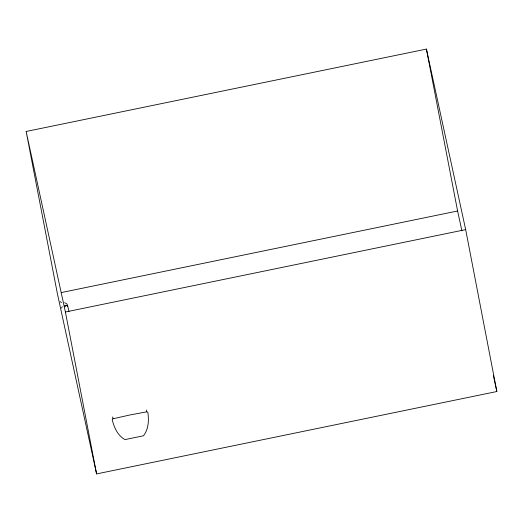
<?xml version="1.0" encoding="UTF-8"?>
<svg xmlns="http://www.w3.org/2000/svg" width="523" height="523" viewBox="0 0 523 523"><rect width="100%" height="100%" fill="white"/><g stroke="black" fill="none" stroke-linecap="round" stroke-linejoin="round"><path stroke-width="0.78" d="M67.199 306.223A3.301 1.164 -12 0 0 67.591 305.863L66.388 305.524A3.301 1.164 -12 0 0 64.767 306.033L64.617 306.262M61.453 308.099L62.257 306.72M67.591 305.863L67.598 305.824A3.301 1.157 -11.9 0 0 66.526 305.51L66.532 305.51M67.676 305.863L67.689 305.837A3.393 1.196 -12 0 1 67.277 306.223M113.046 418.779L129.828 414.987L146.734 411.849A1.177 0.804 -12.3 0 1 147.826 412.307C148.99 420.315 148.663 429.167 143.452 435.79L124.945 439.601C117.636 435.515 114.092 427.435 112.21 419.636A1.177 0.804 -12.3 0 1 113.046 418.779L112.648 416.936M26.15 131.476L426.415 49.084L465.673 229.617L496.85 391.524L96.585 473.916L57.327 293.383L26.15 131.476L65.401 312.009L96.585 473.916M61.322 292.566L457.599 210.991L426.415 49.084M65.401 312.009L465.673 229.617M65.212 306.74L64.662 306.753A3.413 1.196 -12 0 1 64.597 306.105L64.715 306.014A3.393 1.196 -12 0 1 66.382 305.491M64.636 302.719L66.441 303.569L67.402 304.798M61.42 302.582L60.171 301.653M457.599 210.991L461.92 230.878M493.392 375.619L496.85 391.524M146.335 410.006L146.734 411.849M67.768 306.066L68.964 311.656"/></g></svg>
